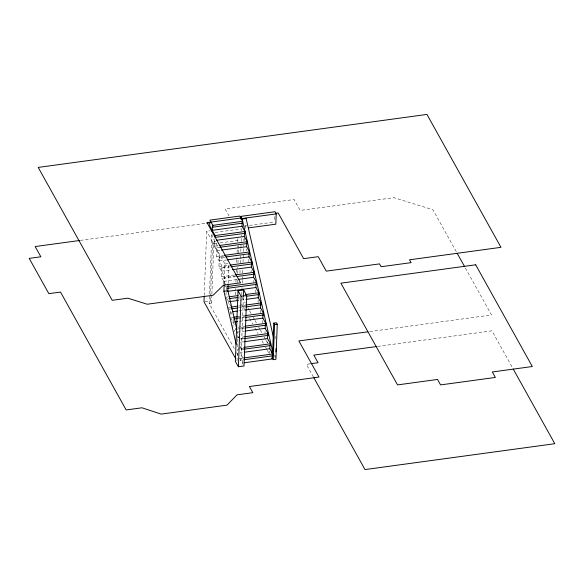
<?xml version="1.0" encoding="UTF-8"?>
<svg xmlns="http://www.w3.org/2000/svg" width="584" height="584" viewBox="0 0 584 584"><rect width="100%" height="100%" fill="white"/><g stroke="black" fill="none" stroke-linecap="round" stroke-linejoin="round"><path stroke-width="0.44" stroke-dasharray="2.92 2.19" d="M204.232 295.446L206.699 231.264L210.255 230.775M234.337 348.611L209.152 303.395L211.795 234.695M212.072 234.367L212.014 235.98L217.46 245.769L217.394 247.601L220.102 247.236M209.152 303.395L211.547 303.067L210.342 300.906L210.481 297.307M210.517 296.409L212.62 241.593L215.299 241.228M211.547 303.067L211.861 294.978M211.897 294.081L213.824 243.762L212.62 241.593M225.125 257.077L219.708 257.814L219.781 255.974L214.328 246.192L214.605 239.009M230.154 266.91L222.029 268.019L222.095 266.18L216.649 256.398L217.014 246.922L217.394 247.601M236.082 276.626L224.344 278.225L224.417 276.393L218.963 266.603L219.328 257.128L223.847 256.515M225.898 285.101L221.285 276.809L221.65 267.333L228.87 266.355M223.723 283.787L223.964 277.546L234.797 276.064M224.183 283.963L224.949 264.034L206.699 231.264M226.008 294.803L226.103 292.38M226.191 290.044L226.731 286.598M228.14 283.423L228.87 264.399M228.388 303.395L228.57 298.723M230.68 314.404L230.884 308.929M232.87 327.843L233.235 318.368M235.447 294.803L235.688 288.511M235.929 282.218L236.104 277.728M236.308 272.334L236.447 268.742M236.695 262.45L236.9 257.062M237.075 252.565L237.316 246.28M237.484 241.783L237.622 238.192M237.206 282.583L237.308 279.889M237.549 273.597L237.79 267.311M237.965 262.815L238.068 260.121M238.345 252.93L238.484 249.339M238.52 248.441L238.622 245.74M235.491 330.106L235.549 328.58L235.929 329.259M238.944 299.337L239.082 295.716M239.951 273.115L240.053 270.407M240.338 263.172L240.477 259.559M240.506 258.654L240.615 255.945M240.783 251.419L240.893 248.711M240.922 247.806L241.031 245.097M241.17 241.477L241.411 235.155M241.586 230.629L241.652 228.826L212.766 232.761M237.002 361.051L237.44 349.67L241.404 349.13L240.17 343.815M237.871 338.786L237.506 348.261L244.251 347.349M241.769 294.825L241.907 291.204M241.944 290.306L242.046 287.591M242.221 283.072L242.323 280.364M242.36 279.459L242.462 276.743M242.601 273.129L242.74 269.516M243.017 262.282L243.156 258.668M243.192 257.763L243.294 255.047M243.433 251.434L243.681 245.105M243.849 240.586L243.922 238.776M244.185 240.513L244.309 237.279M244.178 349.181L240.564 349.677L240.637 347.838M245.616 228.286L245.813 222.986M243.389 297.285L240.966 360.518L239.382 360.729M246.499 250.718L246.565 249.105M242.36 363.014L242.951 358.043L240.039 352.809L242.747 352.444M248.791 261.734L248.879 259.311M251.105 271.94L251.171 270.326M253.427 282.152L253.485 280.532M255.741 292.358L255.836 289.934M258.062 302.563L258.15 300.139M260.376 312.768L260.471 310.345M262.69 322.974L262.785 320.55M265.012 333.187L265.07 331.566M267.326 343.392L267.392 341.779M274.714 219.438L274.882 215.153M269.647 353.597L269.742 351.174M275.101 357.824L275.195 355.313M275.831 338.815L275.933 336.136M80.337 240.396L205.911 223.278M244.411 226.125L274.619 222.008M213.824 243.762L219.183 243.032M220.08 242.907L238.827 240.352L238.024 238.907M214.328 246.192L217.941 245.696M216.868 250.74L220.475 250.251M216.649 256.398L223.395 255.485M219.183 260.946L226.402 259.968M224.949 264.034L228.906 263.493M218.963 266.603L229.322 265.202M221.504 271.159L231.432 269.801M221.285 276.809L234.345 275.035M223.818 281.364L237.359 279.517M224.504 286.897L227.213 286.525M225.92 297.227L227.723 296.979M204.787 301.665L210.342 300.906M240.192 300.176L245.608 299.439M229.14 307.308L230.943 307.06M238.593 306.023L245.389 305.096M241.754 306.688L245.36 306.198M238.52 307.863L244.842 307.002M238.892 310.878L244.309 310.141M231.454 317.513L233.264 317.273M237.776 316.652L244.995 315.667M237.746 317.754L244.973 316.769M238.126 318.441L240.834 318.068M241.739 317.944L244.448 317.579M239.411 321.331L244.827 320.594M237.805 327.179L244.608 326.244M240.966 327.843L244.579 327.347M237.739 329.011L240.447 328.646M241.345 328.522L244.959 328.033M237.213 332.15L244.433 331.164M236.994 337.808L244.214 336.822M240.579 338.413L244.192 337.924M240.958 339.1L243.667 338.727M240.433 342.231L243.141 341.866M243.798 348.502L240.185 348.991L240.564 349.677M369.752 331.581L491.531 314.98L465.09 267.501M239.82 358.466L243.433 357.977M377.687 346.4L491.94 330.829L512.745 368.19M309.98 363.825L306.388 364.314L313.44 376.979M456.279 251.667L432.919 209.729L393.923 197.662L300.169 210.437L294.088 199.509L225.125 208.911L229.037 215.934M242.141 297.424L245.236 302.979M247.886 307.739L249.215 310.119M249.653 310.914L251.419 314.09M253.193 317.265L254.514 319.645M254.96 320.441L256.726 323.609M258.493 326.784L259.822 329.164M260.26 329.96L262.026 333.136M264.238 337.107L265.567 339.486M266.005 340.275L267.771 343.45M274.4 355.357L275.283 356.941M219.328 257.128L219.708 257.814M221.65 267.333L222.029 268.019M241.608 304.111L244.711 309.688M249.594 318.448L252.697 324.025M254.916 328.011L258.018 333.581M262.012 340.749L263.786 343.939M265.559 347.122L266.888 349.517M267.333 350.312L269.107 353.495M235.746 298.22L236.549 299.658M223.964 277.546L224.344 278.225M226.344 297.986L228.453 301.775M229.702 304.023L230.95 306.264M228.234 307.432L232.016 314.228M230.556 317.638L234.337 324.434M234.14 330.121L234.98 331.639M237.067 335.391L238.323 337.632M236.542 352.583L237.871 354.962M239.637 358.138L243.134 364.416M237.301 331.413L238.732 337.618"/><path stroke-width="0.88" d="M204.196 296.344L203.991 301.767L235.688 358.685M209.824 222.548L209.7 225.774L215.146 235.564L215.073 237.396L244.864 233.337L244.937 231.505L242.024 226.271L242.17 222.446L242.55 223.132L212.758 227.191L212.379 226.512L212.167 231.943M212.758 227.191L212.832 225.358L209.911 220.124L239.703 216.058L242.623 221.292L242.55 223.132M236.213 344.356L223.906 291.204L224.147 284.868M236.885 329.646L227.862 290.671L228.11 284.328M240.747 218.949L240.842 216.379L275.013 211.722L276.217 213.883L275.823 224.168L248.28 227.921M238.046 290.774L235.337 361.284L238.381 366.745L244.002 365.978L246.711 295.467L243.674 290.007L238.046 290.774L241.09 296.234L238.381 366.745M271.962 353.262L272.122 349.086L242.046 218.54L240.842 216.379M220.102 247.236L247.185 243.543L247.258 241.71L244.338 236.476L244.484 232.658L244.864 233.337M273.626 337.939L246.01 218M243.426 296.373L243.674 290.007M226.03 256.953L249.499 253.755L249.572 251.916L246.66 246.682L246.806 242.864L247.185 243.543M231.052 266.786L251.821 263.961L251.894 262.121L248.974 256.887L249.12 253.069L249.499 253.755M236.987 276.502L254.135 274.166L254.208 272.327L251.295 267.092L251.441 263.274L251.821 263.961M227.563 288.306L256.456 284.372L256.522 282.539L253.609 277.305L253.726 274.246M246.134 296.3L258.77 294.577L258.843 292.745L255.931 287.511L256.048 284.452M245.74 306.877L261.092 304.79L261.157 302.95L258.245 297.716L258.391 293.898L258.77 294.577M245.353 317.455L263.406 314.995L263.479 313.155L260.559 307.921L260.683 304.87M244.959 328.033L265.727 325.2L265.793 323.361L262.88 318.127L263.026 314.309L263.406 314.995M244.572 338.603L268.041 335.406L268.114 333.573L265.194 328.339L265.311 325.281M244.178 349.181L270.356 345.611L270.428 343.779L267.516 338.545L267.662 334.727L268.041 335.406M243.783 359.759L272.677 355.824L272.75 353.984L269.83 348.75L269.947 345.699M272.392 358.189L273.743 323.12L276.451 322.748L277.276 324.229L275.925 359.299L273.217 359.671L272.392 358.189L271.772 358.277M273.217 359.671L274.568 324.594L273.743 323.12M275.955 351.889L276.079 348.546M241.25 217.971L207.028 222.628L240.55 282.824L223.468 285.153L213.072 295.263L147.234 304.235L127.845 298.183L112.216 300.315L38.201 167.411L426.962 114.427L500.97 247.331L409.515 259.8L411.099 262.647L381.096 266.735L379.512 263.888L326.273 271.144L318.222 256.683L303.636 258.668L278.166 212.934L275.466 213.306M79.431 240.52L35.164 246.55L40.865 256.792L29.2 258.383L48.844 293.657L60.51 292.066L126.159 409.946L141.992 407.793L161.199 414.107L227.037 405.135L236.994 394.842L252.828 392.689L249.404 386.542L318.988 377.06L298.862 340.917L367.949 331.822M206.816 223.154L209.525 222.789M242.046 218.54L276.217 213.883M242.024 219.117L245.988 218.577M212.832 225.358L242.623 221.292M212.233 230.33L242.024 226.271M215.146 235.564L244.937 231.505M216.357 240.287L244.338 236.476M219.27 245.521L247.258 241.71M221.38 250.127L246.66 246.682M224.292 255.361L249.572 251.916M227.307 259.844L248.974 256.887M230.22 265.078L251.894 262.121M232.337 269.677L251.295 267.092M235.25 274.911L254.208 272.327M238.265 279.393L253.609 277.305M227.636 286.474L256.522 282.539M223.906 291.204L227.862 290.671M227.037 291.445L255.931 287.511M229.052 296.803L238.075 295.57M245.302 294.591L258.843 292.745M241.09 296.234L246.711 295.467M228.979 298.643L238.009 297.409M229.359 301.651L238.381 300.424M246.506 299.315L258.245 297.716M231.366 307.009L237.688 306.147M245.813 305.045L261.157 302.95M231.3 308.848L237.615 307.987M232.578 311.739L237.089 311.119M245.214 310.016L260.559 307.921M233.688 317.214L237.294 316.725M245.419 315.615L263.479 313.155M233.615 319.054L237.228 318.565M234.892 321.945L237.6 321.572M245.725 320.47L262.88 318.127M245.032 326.193L265.793 323.361M274.568 324.594L277.276 324.229M245.338 331.04L265.194 328.339M244.638 336.771L268.114 333.573M244.039 341.742L267.516 338.545M244.251 347.349L270.428 343.779M244.557 352.196L269.83 348.75M272.122 349.086L272.75 348.998M243.857 357.919L272.75 353.984M244.163 362.773L272.151 358.956L272.297 355.138L272.677 355.824M376.789 346.516L313.812 355.101L318.061 362.722L310.878 363.708M457.155 253.252L464.652 266.706M513.19 368.986L554.8 443.701L365.007 469.572L313.885 377.768M253.755 273.48L254.135 274.166M256.077 283.693L256.456 284.372M260.712 304.103L261.092 304.79M265.34 324.514L265.727 325.2M269.976 344.932L270.356 345.611M475.675 264.8L340.881 283.174L397.529 384.9L437.533 379.447L440.577 384.907L495.363 377.439L492.327 371.979L532.323 366.526L475.675 264.8"/></g></svg>
